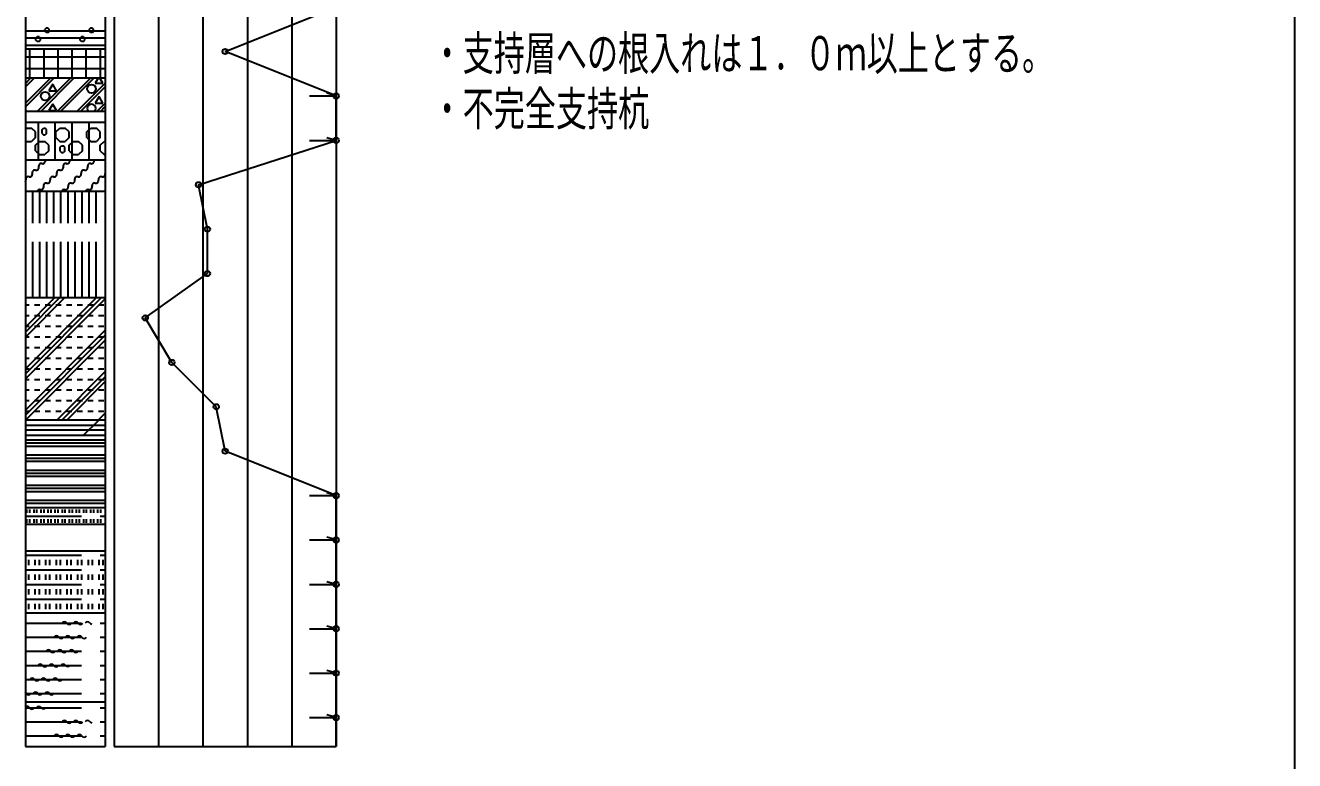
# Model space of a CAD drawing. Extents: x -39050 to 40050, y -28450 to 28450.
# Drawn here: x 28615 to 40050, y -6758 to -134 of the extents above; entities that cross this region are included whole.
import ezdxf
from ezdxf.enums import TextEntityAlignment as Align

# ---------------------------------------------------------------- set-up
doc = ezdxf.new("R2010")
doc.units = 0
doc.header["$LTSCALE"] = 0.2
doc.header["$MEASUREMENT"] = 0
doc.linetypes.add('HIDDENX2', pattern=[3364, 2523, -841])
doc.layers.add('LAYER0015', color=7, linetype='Continuous')
doc.layers.add('LAYER0052', color=7, linetype='Continuous')
doc.styles.get("Standard").update_dxf_attribs({"font": 'txt.shx', "width": 0.8, "bigfont": 'bigfont.shx'})

# ---------------------------------------------------------------- blocks, each defined once
blk = doc.blocks.new('GROUP_1')
at = {"layer": 'LAYER0015', "color": 1, "linetype": 'Continuous'}
blk.add_line((40050, 27700), (40050, -27700), dxfattribs=at)
blk = doc.blocks.new('GROUP_79')
at = {"layer": 'LAYER0052', "color": 7, "linetype": 'Continuous'}
for p, q in [((28615, -185), (29335, -185)), ((28802, -159), (28790, -171)), ((28790, -187), (28790, -171)), ((28802, -199), (28790, -187)), ((28819, -159), (28802, -159)), ((28819, -199), (28802, -199)), ((28819, -159), (28830, -171)), ((28819, -199), (28830, -187)), ((28830, -187), (28830, -171)), ((29202, -159), (29190, -171)), ((29190, -187), (29190, -171)), ((29202, -199), (29190, -187)), ((29219, -159), (29202, -159)), ((29219, -199), (29202, -199)), ((29219, -159), (29230, -171)), ((29219, -199), (29230, -187)), ((29230, -187), (29230, -171)), ((28615, -248), (29335, -248)), ((28615, -312), (29335, -312)), ((28722, -239), (28710, -251)), ((28710, -267), (28710, -251)), ((28722, -279), (28710, -267)), ((28739, -239), (28722, -239)), ((28739, -279), (28722, -279)), ((28739, -239), (28750, -251)), ((28739, -279), (28750, -267)), ((28750, -267), (28750, -251)), ((29122, -239), (29110, -251)), ((29110, -267), (29110, -251)), ((29122, -279), (29110, -267)), ((29139, -239), (29122, -239)), ((29139, -279), (29122, -279)), ((29139, -239), (29150, -251)), ((29139, -279), (29150, -267)), ((29150, -267), (29150, -251))]:
    blk.add_line(p, q, dxfattribs=at)
blk = doc.blocks.new('GROUP_80')
at = {"layer": 'LAYER0052', "color": 7, "linetype": 'Continuous'}
for p, q in [((28615, -419), (29335, -419)), ((28656, -610), (28656, -350)), ((28783, -610), (28783, -350)), ((28910, -610), (28910, -350)), ((29037, -610), (29037, -350)), ((29164, -610), (29164, -350)), ((29291, -610), (29291, -350)), ((28615, -522), (29335, -522))]:
    blk.add_line(p, q, dxfattribs=at)
blk = doc.blocks.new('GROUP_82')
at = {"layer": 'LAYER0052', "color": 7, "linetype": 'Continuous'}
for p, q in [((28862, -663), (28828, -723)), ((28895, -723), (28862, -663)), ((28828, -723), (28895, -723))]:
    blk.add_line(p, q, dxfattribs=at)
blk = doc.blocks.new('GROUP_83')
at = {"layer": 'LAYER0052', "color": 7, "linetype": 'Continuous'}
for p, q in [((28862, -843), (28828, -902)), ((28828, -902), (28895, -902)), ((28895, -902), (28862, -843))]:
    blk.add_line(p, q, dxfattribs=at)
blk = doc.blocks.new('GROUP_84')
at = {"layer": 'LAYER0052', "color": 7, "linetype": 'Continuous'}
for p, q in [((29279, -776), (29245, -836)), ((29313, -836), (29279, -776)), ((29245, -836), (29313, -836))]:
    blk.add_line(p, q, dxfattribs=at)
blk = doc.blocks.new('GROUP_81')
at = {"layer": 'LAYER0052', "color": 7, "linetype": 'Continuous'}
for p, q in [((28615, -868), (28873, -610)), ((28615, -836), (28841, -610)), ((28615, -657), (28662, -610)), ((28615, -688), (28694, -610)), ((28721, -910), (29021, -610)), ((28753, -910), (29053, -610)), ((28901, -910), (29201, -610)), ((28932, -910), (29232, -610)), ((29080, -910), (29335, -655)), ((29272, -610), (29245, -656)), ((29245, -656), (29313, -656)), ((29313, -656), (29287, -610)), ((29112, -910), (29335, -687)), ((29260, -910), (29335, -835)), ((29292, -910), (29335, -866))]:
    blk.add_line(p, q, dxfattribs=at)
for centre in [(29211, -705), (28793, -771)]:
    blk.add_circle(centre, 39.3, dxfattribs=at)
blk.add_arc((29211, -884), 39.3, 319.1621, 580.8379, dxfattribs=at)
at = {"linetype": 'Continuous'}
for name in ['GROUP_82', 'GROUP_84', 'GROUP_83']:
    blk.add_blockref(name, (0, 0), dxfattribs=at)
blk = doc.blocks.new('GROUP_85')
at = {"layer": 'LAYER0052', "color": 7, "linetype": 'Continuous'}
for p, q in [((28733, -1350), (28733, -1010)), ((28885, -1350), (28885, -1010)), ((29038, -1350), (29038, -1010)), ((29190, -1350), (29190, -1010)), ((28615, -1064), (28621, -1059)), ((28621, -1059), (28670, -1059)), ((28705, -1094), (28670, -1059)), ((28705, -1144), (28705, -1094)), ((28765, -1071), (28777, -1059)), ((28765, -1107), (28765, -1071)), ((28765, -1107), (28777, -1119)), ((28777, -1059), (28794, -1059)), ((28777, -1119), (28794, -1119)), ((28805, -1071), (28794, -1059)), ((28805, -1107), (28794, -1119)), ((28805, -1107), (28805, -1071)), ((28890, -1094), (28925, -1059)), ((28890, -1144), (28890, -1094)), ((28925, -1059), (28975, -1059)), ((29010, -1094), (28975, -1059)), ((29010, -1144), (29010, -1094)), ((29170, -1094), (29205, -1059)), ((29170, -1144), (29170, -1094)), ((29205, -1059), (29255, -1059)), ((29290, -1094), (29255, -1059)), ((29290, -1144), (29290, -1094)), ((28615, -1174), (28621, -1179)), ((28621, -1179), (28670, -1179)), ((28705, -1144), (28670, -1179)), ((28705, -1214), (28741, -1179)), ((28705, -1264), (28705, -1214)), ((28741, -1179), (28790, -1179)), ((28825, -1214), (28790, -1179)), ((28825, -1264), (28825, -1214)), ((28890, -1144), (28925, -1179)), ((28925, -1179), (28975, -1179)), ((28930, -1231), (28942, -1219)), ((28930, -1267), (28930, -1231)), ((28942, -1219), (28959, -1219)), ((28970, -1231), (28959, -1219)), ((28970, -1267), (28970, -1231)), ((29010, -1144), (28975, -1179)), ((29010, -1214), (29045, -1179)), ((29010, -1264), (29010, -1214)), ((29045, -1179), (29095, -1179)), ((29130, -1214), (29095, -1179)), ((29130, -1264), (29130, -1214)), ((29170, -1144), (29205, -1179)), ((29205, -1179), (29255, -1179)), ((29290, -1144), (29255, -1179)), ((29290, -1214), (29325, -1179)), ((29290, -1264), (29290, -1214)), ((29325, -1179), (29335, -1179)), ((28705, -1264), (28741, -1299)), ((28741, -1299), (28790, -1299)), ((28825, -1264), (28790, -1299)), ((28930, -1267), (28942, -1279)), ((28942, -1279), (28959, -1279)), ((28970, -1267), (28959, -1279)), ((29010, -1264), (29045, -1299)), ((29045, -1299), (29095, -1299)), ((29130, -1264), (29095, -1299)), ((29290, -1264), (29325, -1299)), ((29325, -1299), (29335, -1299))]:
    blk.add_line(p, q, dxfattribs=at)
blk = doc.blocks.new('GROUP_86')
at = {"layer": 'LAYER0052', "color": 7, "linetype": 'Continuous'}
for centre, start, end in [((28771, -1356), 255.6646, 374.3354), ((28992, -1356), 255.6646, 374.3354), ((29212, -1356), 255.6646, 374.3354), ((28654, -1474), 255.6646, 374.3354), ((28701, -1462), 75.6646, 194.3354), ((28713, -1415), 255.6646, 374.3354), ((28759, -1403), 75.6646, 194.3354), ((28874, -1474), 255.6646, 374.3354), ((28921, -1462), 75.6646, 194.3354), ((28933, -1415), 255.6646, 374.3354), ((28980, -1403), 75.6646, 194.3354), ((29095, -1474), 255.6646, 374.3354), ((29141, -1462), 75.6646, 194.3354), ((29153, -1415), 255.6646, 374.3354), ((29200, -1403), 75.6646, 194.3354), ((29310, -1474), 255.6646, 374.3354), ((28595, -1533), 327.3844, 374.3354), ((28642, -1521), 75.6646, 194.3354), ((28756, -1591), 255.6646, 374.3354), ((28803, -1579), 75.6646, 194.3354), ((28815, -1533), 255.6646, 374.3354), ((28862, -1521), 75.6646, 194.3354), ((28977, -1591), 255.6646, 374.3354), ((29024, -1579), 75.6646, 194.3354), ((29036, -1533), 255.6646, 374.3354), ((29083, -1521), 75.6646, 194.3354), ((29192, -1591), 255.6646, 374.3354), ((29239, -1579), 75.6646, 194.3354), ((29251, -1533), 255.6646, 374.3354), ((29298, -1521), 75.6646, 194.3354), ((28744, -1638), 75.6646, 160.0531), ((28965, -1638), 75.6646, 160.0531), ((29180, -1638), 75.6646, 160.0531)]:
    blk.add_arc(centre, 24.2, start, end, dxfattribs=at)
blk = doc.blocks.new('GROUP_87')
at = {"layer": 'LAYER0052', "color": 7, "linetype": 'HIDDENX2'}
for p, q in [((28682, -2590), (28682, -1630)), ((28746, -2590), (28746, -1630)), ((28809, -2590), (28809, -1630)), ((28873, -2590), (28873, -1630)), ((28936, -2590), (28936, -1630)), ((29000, -2590), (29000, -1630)), ((29063, -2590), (29063, -1630)), ((29127, -2590), (29127, -1630)), ((29190, -2590), (29190, -1630)), ((29254, -2590), (29254, -1630))]:
    blk.add_line(p, q, dxfattribs=at)
blk = doc.blocks.new('GROUP_88')
at = {"layer": 'LAYER0052', "color": 7, "linetype": 'Continuous'}
for p, q in [((28615, -2853), (28879, -2590)), ((28924, -2590), (28615, -2899)), ((29252, -2590), (28615, -3227)), ((29297, -2590), (28615, -3272)), ((28969, -2590), (28615, -2944)), ((29335, -2597), (28615, -3317)), ((28615, -2651), (28650, -2651)), ((28698, -2651), (28746, -2651)), ((28794, -2651), (28842, -2651)), ((28890, -2651), (28938, -2651)), ((28986, -2651), (29034, -2651)), ((29082, -2651), (29130, -2651)), ((29178, -2651), (29226, -2651)), ((29274, -2651), (29322, -2651)), ((28615, -2747), (28650, -2747)), ((28615, -2843), (28650, -2843)), ((28698, -2747), (28746, -2747)), ((28698, -2843), (28746, -2843)), ((28794, -2747), (28842, -2747)), ((28794, -2843), (28842, -2843)), ((28890, -2747), (28938, -2747)), ((28890, -2843), (28938, -2843)), ((28986, -2747), (29034, -2747)), ((28986, -2843), (29034, -2843)), ((29082, -2747), (29130, -2747)), ((29082, -2843), (29130, -2843)), ((29178, -2747), (29226, -2747)), ((29178, -2843), (29226, -2843)), ((29274, -2747), (29322, -2747)), ((29274, -2843), (29322, -2843)), ((29335, -2880), (28615, -3600)), ((29335, -2925), (28615, -3645)), ((28615, -2939), (28650, -2939)), ((29335, -2970), (28616, -3690)), ((28698, -2939), (28746, -2939)), ((28794, -2939), (28842, -2939)), ((28890, -2939), (28938, -2939)), ((28986, -2939), (29034, -2939)), ((29082, -2939), (29130, -2939)), ((29178, -2939), (29226, -2939)), ((29274, -2939), (29322, -2939)), ((28615, -3035), (28650, -3035)), ((28698, -3035), (28746, -3035)), ((28794, -3035), (28842, -3035)), ((28890, -3035), (28938, -3035)), ((28986, -3035), (29034, -3035)), ((29082, -3035), (29130, -3035)), ((29178, -3035), (29226, -3035)), ((29274, -3035), (29322, -3035)), ((28615, -3131), (28650, -3131)), ((28698, -3131), (28746, -3131)), ((28794, -3131), (28842, -3131)), ((28890, -3131), (28938, -3131)), ((28986, -3131), (29034, -3131)), ((29082, -3131), (29130, -3131)), ((29178, -3131), (29226, -3131)), ((29274, -3131), (29322, -3131)), ((28615, -3227), (28650, -3227)), ((28698, -3227), (28746, -3227)), ((28794, -3227), (28842, -3227)), ((28890, -3227), (28938, -3227)), ((29335, -3253), (28899, -3690)), ((29335, -3299), (28944, -3690)), ((28986, -3227), (29034, -3227)), ((29082, -3227), (29130, -3227)), ((29178, -3227), (29226, -3227)), ((29274, -3227), (29322, -3227)), ((28615, -3323), (28650, -3323)), ((28615, -3419), (28650, -3419)), ((28698, -3323), (28746, -3323)), ((28698, -3419), (28746, -3419)), ((28794, -3323), (28842, -3323)), ((28794, -3419), (28842, -3419)), ((28890, -3323), (28938, -3323)), ((28890, -3419), (28938, -3419)), ((28986, -3323), (29034, -3323)), ((28986, -3419), (29034, -3419)), ((29335, -3344), (28989, -3690)), ((29082, -3323), (29130, -3323)), ((29082, -3419), (29130, -3419)), ((29178, -3323), (29226, -3323)), ((29178, -3419), (29226, -3419)), ((29274, -3323), (29322, -3323)), ((29274, -3419), (29322, -3419)), ((28615, -3515), (28650, -3515)), ((28698, -3515), (28746, -3515)), ((28794, -3515), (28842, -3515)), ((28890, -3515), (28938, -3515)), ((28986, -3515), (29034, -3515)), ((29082, -3515), (29130, -3515)), ((29178, -3515), (29226, -3515)), ((29274, -3515), (29322, -3515)), ((28615, -3611), (28650, -3611)), ((28698, -3611), (28746, -3611)), ((28794, -3611), (28842, -3611)), ((28890, -3611), (28938, -3611)), ((28986, -3611), (29034, -3611)), ((29082, -3611), (29130, -3611)), ((29178, -3611), (29226, -3611)), ((29335, -3627), (29272, -3690)), ((29274, -3611), (29322, -3611))]:
    blk.add_line(p, q, dxfattribs=at)
blk = doc.blocks.new('GROUP_89')
at = {"layer": 'LAYER0052', "color": 7, "linetype": 'Continuous'}
for p, q in [((28615, -3735), (29335, -3735)), ((28615, -3779), (29335, -3779))]:
    blk.add_line(p, q, dxfattribs=at)
at = {"layer": 'LAYER0052', "color": 7, "linetype": 'HIDDENX2'}
blk.add_line((29136, -3830), (29276, -3690), dxfattribs=at)
blk = doc.blocks.new('GROUP_90')
at = {"layer": 'LAYER0052', "color": 7, "linetype": 'Continuous'}
for p, q in [((28615, -3868), (29335, -3868)), ((28615, -3896), (29335, -3896)), ((28615, -3924), (29335, -3924)), ((28615, -4004), (29335, -4004)), ((28615, -4032), (29335, -4032)), ((28615, -4060), (29335, -4060)), ((28615, -4140), (29335, -4140)), ((28615, -4168), (29335, -4168)), ((28615, -4196), (29335, -4196)), ((28615, -4276), (29335, -4276)), ((28615, -4304), (29335, -4304)), ((28615, -4332), (29335, -4332)), ((28615, -4412), (29335, -4412)), ((28615, -4440), (29335, -4440))]:
    blk.add_line(p, q, dxfattribs=at)
blk = doc.blocks.new('GROUP_91')
at = {"layer": 'LAYER0052', "color": 7, "linetype": 'HIDDENX2'}
blk.add_line((28615, -4555), (29335, -4555), dxfattribs=at)
at = {"layer": 'LAYER0052', "color": 7, "linetype": 'Continuous'}
for p, q in [((28629, -4527), (28629, -4495)), ((28655, -4527), (28655, -4495)), ((28693, -4527), (28693, -4495)), ((28719, -4527), (28719, -4495)), ((28757, -4527), (28757, -4495)), ((28783, -4527), (28783, -4495)), ((28821, -4527), (28821, -4495)), ((28847, -4527), (28847, -4495)), ((28885, -4527), (28885, -4495)), ((28911, -4527), (28911, -4495)), ((28949, -4527), (28949, -4495)), ((28975, -4527), (28975, -4495)), ((29013, -4527), (29013, -4495)), ((29039, -4527), (29039, -4495)), ((29077, -4527), (29077, -4495)), ((29103, -4527), (29103, -4495)), ((29141, -4527), (29141, -4495)), ((29167, -4527), (29167, -4495)), ((29205, -4527), (29205, -4495)), ((29231, -4527), (29231, -4495)), ((29269, -4527), (29269, -4495)), ((29295, -4527), (29295, -4495)), ((28629, -4615), (28629, -4583)), ((28655, -4615), (28655, -4583)), ((28693, -4615), (28693, -4583)), ((28719, -4615), (28719, -4583)), ((28757, -4615), (28757, -4583)), ((28783, -4615), (28783, -4583)), ((28821, -4615), (28821, -4583)), ((28847, -4615), (28847, -4583)), ((28885, -4615), (28885, -4583)), ((28911, -4615), (28911, -4583)), ((28949, -4615), (28949, -4583)), ((28975, -4615), (28975, -4583)), ((29013, -4615), (29013, -4583)), ((29039, -4615), (29039, -4583)), ((29077, -4615), (29077, -4583)), ((29103, -4615), (29103, -4583)), ((29141, -4615), (29141, -4583)), ((29167, -4615), (29167, -4583)), ((29205, -4615), (29205, -4583)), ((29231, -4615), (29231, -4583)), ((29269, -4615), (29269, -4583)), ((29295, -4615), (29295, -4583))]:
    blk.add_line(p, q, dxfattribs=at)
blk = doc.blocks.new('GROUP_92')
at = {"layer": 'LAYER0052', "color": 7, "linetype": 'HIDDENX2'}
for p, q in [((28615, -4907), (29335, -4907)), ((28615, -5039), (29335, -5039)), ((28615, -5171), (29335, -5171)), ((28615, -5303), (29335, -5303))]:
    blk.add_line(p, q, dxfattribs=at)
at = {"layer": 'LAYER0052', "color": 7, "linetype": 'Continuous'}
for p, q in [((28645, -4997), (28645, -4949)), ((28703, -4997), (28703, -4949)), ((28741, -4997), (28741, -4949)), ((28799, -4997), (28799, -4949)), ((28837, -4997), (28837, -4949)), ((28895, -4997), (28895, -4949)), ((28933, -4997), (28933, -4949)), ((28991, -4997), (28991, -4949)), ((29029, -4997), (29029, -4949)), ((29087, -4997), (29087, -4949)), ((29125, -4997), (29125, -4949)), ((29183, -4997), (29183, -4949)), ((29221, -4997), (29221, -4949)), ((29279, -4997), (29279, -4949)), ((29317, -4997), (29317, -4949)), ((28645, -5129), (28645, -5081)), ((28703, -5129), (28703, -5081)), ((28741, -5129), (28741, -5081)), ((28799, -5129), (28799, -5081)), ((28837, -5129), (28837, -5081)), ((28895, -5129), (28895, -5081)), ((28933, -5129), (28933, -5081)), ((28991, -5129), (28991, -5081)), ((29029, -5129), (29029, -5081)), ((29087, -5129), (29087, -5081)), ((29125, -5129), (29125, -5081)), ((29183, -5129), (29183, -5081)), ((29221, -5129), (29221, -5081)), ((29279, -5129), (29279, -5081)), ((29317, -5129), (29317, -5081)), ((28645, -5261), (28645, -5213)), ((28703, -5261), (28703, -5213)), ((28741, -5261), (28741, -5213)), ((28799, -5261), (28799, -5213)), ((28837, -5261), (28837, -5213)), ((28895, -5261), (28895, -5213)), ((28933, -5261), (28933, -5213)), ((28991, -5261), (28991, -5213)), ((29029, -5261), (29029, -5213)), ((29087, -5261), (29087, -5213)), ((29125, -5261), (29125, -5213)), ((29183, -5261), (29183, -5213)), ((29221, -5261), (29221, -5213)), ((29279, -5261), (29279, -5213)), ((29317, -5261), (29317, -5213)), ((28645, -5393), (28645, -5345)), ((28703, -5393), (28703, -5345)), ((28741, -5393), (28741, -5345)), ((28799, -5393), (28799, -5345)), ((28837, -5393), (28837, -5345)), ((28895, -5393), (28895, -5345)), ((28933, -5393), (28933, -5345)), ((28991, -5393), (28991, -5345)), ((29029, -5393), (29029, -5345)), ((29087, -5393), (29087, -5345)), ((29125, -5393), (29125, -5345)), ((29183, -5393), (29183, -5345)), ((29221, -5393), (29221, -5345)), ((29279, -5393), (29279, -5345)), ((29317, -5393), (29317, -5345))]:
    blk.add_line(p, q, dxfattribs=at)
blk = doc.blocks.new('GROUP_93')
at = {"layer": 'LAYER0052', "color": 7, "linetype": 'HIDDENX2'}
for p, q in [((28615, -5519), (29335, -5519)), ((28615, -5646), (29335, -5646)), ((28615, -5773), (29335, -5773)), ((28615, -5900), (29335, -5900)), ((28615, -6027), (29335, -6027)), ((28615, -6154), (29335, -6154))]:
    blk.add_line(p, q, dxfattribs=at)
at = {"layer": 'LAYER0052', "color": 7, "linetype": 'Continuous'}
for centre, start, end in [((28969, -5531), 30.5402, 149.211), ((29011, -5507), 210.5402, 329.211), ((29071, -5531), 30.5402, 149.211), ((29113, -5507), 210.5402, 329.211), ((29176, -5531), 30.5402, 149.211), ((29218, -5506), 210.5402, 263.3433), ((28896, -5658), 30.5402, 149.211), ((28938, -5634), 210.5402, 329.211), ((28998, -5658), 30.5402, 149.211), ((29040, -5634), 210.5402, 329.211), ((29103, -5658), 30.5402, 149.211), ((29145, -5633), 210.5402, 329.211), ((28823, -5785), 30.5402, 149.211), ((28864, -5761), 210.5402, 329.211), ((28925, -5785), 30.5402, 149.211), ((28966, -5761), 210.5402, 329.211), ((29030, -5785), 30.5402, 149.211), ((29071, -5760), 210.5402, 329.211), ((28749, -5912), 30.5402, 149.211), ((28791, -5888), 210.5402, 329.211), ((28851, -5912), 30.5402, 149.211), ((28893, -5888), 210.5402, 329.211), ((28956, -5912), 30.5402, 149.211), ((28998, -5887), 210.5402, 329.211), ((28676, -6039), 30.5402, 149.211), ((28718, -6015), 210.5402, 329.211), ((28778, -6039), 30.5402, 149.211), ((28820, -6015), 210.5402, 329.211), ((28883, -6039), 30.5402, 149.211), ((28925, -6014), 210.5402, 329.211), ((28603, -6166), 30.5402, 58.7439), ((28644, -6142), 210.5402, 329.211), ((28705, -6166), 30.5402, 149.211), ((28746, -6142), 210.5402, 329.211), ((28810, -6166), 30.5402, 149.211), ((28851, -6141), 210.5402, 329.211)]:
    blk.add_arc(centre, 24.2, start, end, dxfattribs=at)
blk = doc.blocks.new('GROUP_94')
at = {"layer": 'LAYER0052', "color": 7, "linetype": 'HIDDENX2'}
for p, q in [((28615, -6281), (29335, -6281)), ((28615, -6408), (29335, -6408)), ((28615, -6535), (29335, -6535))]:
    blk.add_line(p, q, dxfattribs=at)
at = {"layer": 'LAYER0052', "color": 7, "linetype": 'Continuous'}
for centre, start, end in [((28631, -6293), 30.5402, 131.9278), ((28673, -6269), 210.5402, 329.211), ((28736, -6293), 30.5402, 149.211), ((28778, -6268), 210.5402, 329.211), ((28969, -6420), 30.5402, 149.211), ((29071, -6420), 30.5402, 149.211), ((29176, -6420), 30.5402, 149.211), ((29011, -6396), 210.5402, 329.211), ((29113, -6396), 210.5402, 329.211), ((29218, -6395), 210.5402, 263.3433), ((28896, -6547), 30.5402, 149.211), ((28938, -6523), 210.5402, 329.211), ((28998, -6547), 30.5402, 149.211), ((29040, -6523), 210.5402, 329.211), ((29103, -6547), 30.5402, 149.211), ((29145, -6522), 210.5402, 329.211)]:
    blk.add_arc(centre, 24.2, start, end, dxfattribs=at)

msp = doc.modelspace()

# ---------------------------------------------------------------- linework, layer by layer
at = {"layer": 'LAYER0052', "color": 4, "linetype": 'Continuous'}
for p, q in [((28615, 17370), (28615, -6630)), ((29335, 17370), (29335, -6630)), ((29415, 17370), (29415, -6630)), ((31415, 17370), (31415, -6630)), ((28615, -6630), (29335, -6630)), ((29415, -6630), (31415, -6630))]:
    msp.add_line(p, q, dxfattribs=at)
at = {"layer": 'LAYER0052', "color": 2, "linetype": 'Continuous'}
for p, q in [((29815, 17370), (29815, -6630)), ((30215, 17370), (30215, -6630)), ((30615, 17370), (30615, -6630)), ((31015, 17370), (31015, -6630))]:
    msp.add_line(p, q, dxfattribs=at)
at = {"layer": 'LAYER0052', "color": 6, "linetype": 'Continuous'}
for p, q in [((30415, -370), (31415, 30)), ((31415, -770), (30415, -370)), ((31175, -770), (31415, -770)), ((31415, -770), (31332, -746)), ((31415, -1170), (31415, -770)), ((30175, -1570), (31415, -1170)), ((31175, -1170), (31415, -1170)), ((31415, -1170), (31332, -1146)), ((30255, -1970), (30175, -1570)), ((30255, -2370), (30255, -1970)), ((29695, -2770), (30255, -2370)), ((29935, -3170), (29695, -2770)), ((30335, -3570), (29935, -3170)), ((30415, -3970), (30335, -3570)), ((31415, -4370), (30415, -3970)), ((31175, -4370), (31415, -4370)), ((31415, -4370), (31332, -4346)), ((31415, -4770), (31415, -4370)), ((31175, -4770), (31415, -4770)), ((31415, -4770), (31332, -4746)), ((31415, -5170), (31415, -4770)), ((31175, -5170), (31415, -5170)), ((31415, -5170), (31332, -5146)), ((31415, -5570), (31415, -5170)), ((31175, -5570), (31415, -5570)), ((31415, -5570), (31332, -5546)), ((31415, -5970), (31415, -5570)), ((31415, -5970), (31332, -5946)), ((31175, -5970), (31415, -5970)), ((31415, -6370), (31415, -5970)), ((31175, -6370), (31415, -6370)), ((31415, -6370), (31332, -6346)), ((31415, -6630), (31415, -6370))]:
    msp.add_line(p, q, dxfattribs=at)
at = {"layer": 'LAYER0052', "color": 7, "linetype": 'Continuous'}
for p, q in [((29335, -350), (28615, -350)), ((29335, -610), (28615, -610)), ((29335, -910), (28615, -910)), ((29335, -1010), (28615, -1010)), ((29335, -1350), (28615, -1350)), ((29335, -1630), (28615, -1630)), ((29335, -2590), (28615, -2590)), ((29335, -3690), (28615, -3690)), ((29335, -3830), (28615, -3830)), ((28615, -4477), (29335, -4477)), ((29335, -4630), (28615, -4630)), ((29335, -4870), (28615, -4870)), ((29335, -5430), (28615, -5430)), ((29335, -6230), (28615, -6230))]:
    msp.add_line(p, q, dxfattribs=at)
at = {"layer": 'LAYER0052', "color": 6, "linetype": 'Continuous'}
for centre in [(30415, -370), (31415, -770), (31415, -1170), (30175, -1570), (30255, -1970), (30255, -2370), (29695, -2770), (29935, -3170), (30335, -3570), (30415, -3970), (31415, -4370), (31415, -4770), (31415, -5170), (31415, -5570), (31415, -5970), (31415, -6370)]:
    msp.add_circle(centre, 24, dxfattribs=at)

# ---------------------------------------------------------------- block references
at = {"linetype": 'Continuous'}
for name in ['GROUP_1', 'GROUP_79', 'GROUP_80', 'GROUP_81', 'GROUP_85', 'GROUP_86', 'GROUP_87', 'GROUP_88', 'GROUP_89', 'GROUP_90', 'GROUP_91', 'GROUP_92', 'GROUP_93', 'GROUP_94']:
    msp.add_blockref(name, (0, 0), dxfattribs=at)

# ---------------------------------------------------------------- texts
at = {"layer": 'LAYER0052', "color": 6}
for s, width, p, p2 in [('・支持層への根入れは１．０ｍ以上とする。', 0.691643, (32275, -572), (37875, -572)), ('・不完全支持杭', 0.688525, (32275, -1072), (34235, -1072))]:
    msp.add_text(s, height=350, rotation=360, dxfattribs=dict(at, width=width)).set_placement(p, p2, align=Align.FIT)

doc.saveas('drawing.dxf')
